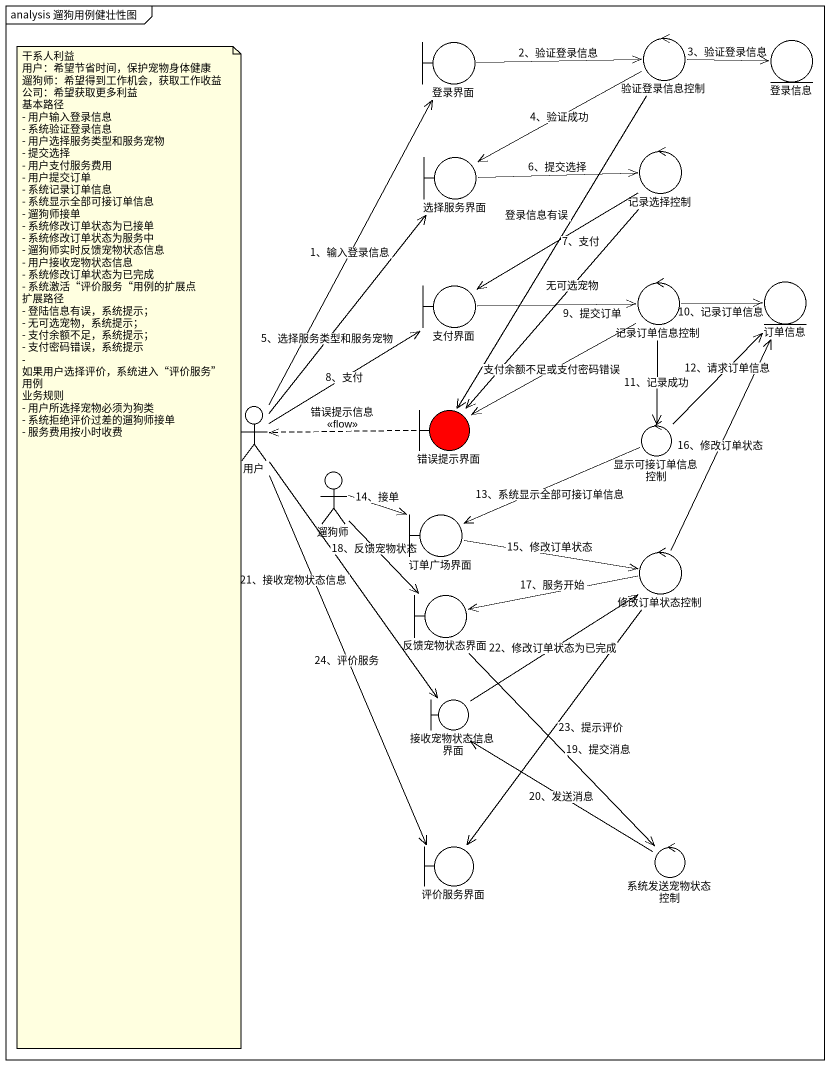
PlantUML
@startuml
mainframe analysis 遛狗用例健壮性图
boundary 登录界面
control 验证登录信息控制
entity 登录信息
boundary 选择服务界面
control 记录选择控制
boundary 支付界面
control 记录订单信息控制
entity 订单信息
actor 用户
boundary 错误提示界面 #FF0000
control 显示可接订单信息控制
actor 遛狗师
boundary 订单广场界面
control 修改订单状态控制
boundary 反馈宠物状态界面
boundary 接收宠物状态信息界面
boundary 评价服务界面
control 系统发送宠物状态控制
登录界面 -right-> 验证登录信息控制 : 2、验证登录信息
验证登录信息控制 -right-> 登录信息 : 3、验证登录信息
验证登录信息控制 -left-> 选择服务界面 : 4、验证成功
验证登录信息控制 --> 错误提示界面 : 登录信息有误
选择服务界面 -right-> 记录选择控制 : 6、提交选择
记录选择控制 --> 支付界面 : 7、支付
记录选择控制 --> 错误提示界面 : 无可选宠物
支付界面 -right-> 记录订单信息控制 : 9、提交订单
记录订单信息控制 -right-> 订单信息 : 10、记录订单信息
记录订单信息控制 --> 错误提示界面 : 支付余额不足或支付密码错误
记录订单信息控制 --> 显示可接订单信息控制 : 11、记录成功
用户 -up-> 登录界面 : 1、输入登录信息
用户 -up-> 选择服务界面 : 5、选择服务类型和服务宠物
用户 -up-> 支付界面 : 8、支付
用户 --> 接收宠物状态信息界面 : 21、接收宠物状态信息
用户 --> 评价服务界面 : 24、评价服务
错误提示界面 .left.> 用户 : 错误提示信息\n<<flow>>
显示可接订单信息控制 -up-> 订单信息 : 12、请求订单信息
显示可接订单信息控制 -left-> 订单广场界面 : 13、系统显示全部可接订单信息
遛狗师 -right-> 订单广场界面 : 14、接单
遛狗师 --> 反馈宠物状态界面 : 18、反馈宠物状态
订单广场界面 -right-> 修改订单状态控制 : 15、修改订单状态
修改订单状态控制 -up-> 订单信息 : 16、修改订单状态
修改订单状态控制 -left-> 反馈宠物状态界面 : 17、服务开始
修改订单状态控制 --> 评价服务界面 : 23、提示评价
反馈宠物状态界面 --> 系统发送宠物状态控制 : 19、提交消息
接收宠物状态信息界面 -up-> 修改订单状态控制 : 22、修改订单状态为已完成
系统发送宠物状态控制 -up-> 接收宠物状态信息界面 : 20、发送消息
note as N1
  干系人利益
  用户：希望节省时间，保护宠物身体健康
  遛狗师：希望得到工作机会，获取工作收益
  公司：希望获取更多利益
  基本路径
  - 用户输入登录信息
  - 系统验证登录信息
  - 用户选择服务类型和服务宠物
  - 提交选择
  - 用户支付服务费用
  - 用户提交订单
  - 系统记录订单信息
  - 系统显示全部可接订单信息
  - 遛狗师接单
  - 系统修改订单状态为已接单
  - 系统修改订单状态为服务中
  - 遛狗师实时反馈宠物状态信息
  - 用户接收宠物状态信息
  - 系统修改订单状态为已完成
  - 系统激活“评价服务“用例的扩展点
  扩展路径
  - 登陆信息有误，系统提示；
  - 无可选宠物，系统提示；
  - 支付余额不足，系统提示；
  - 支付密码错误，系统提示
  - 如果用户选择评价，系统进入“评价服务”用例
  业务规则
  - 用户所选择宠物必须为狗类
  - 系统拒绝评价过差的遛狗师接单
  - 服务费用按小时收费
end note
@enduml
